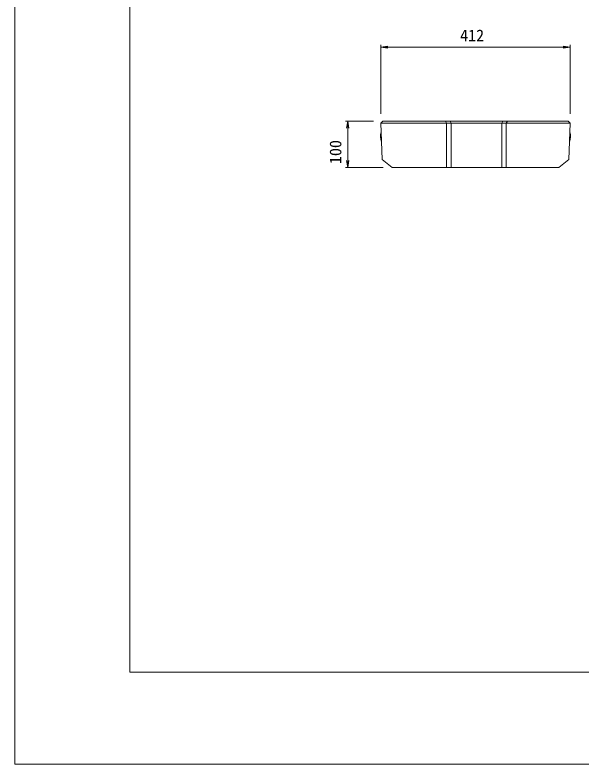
# Model space of a CAD drawing. Units: millimetres, scale not verified. Extents: x 0 to 84100, y 0 to 59400.
# Drawn here: x 0 to 12327, y 0 to 16306 of the extents above; entities that cross this region are included whole.
import ezdxf
from ezdxf.enums import TextEntityAlignment as Align

# ---------------------------------------------------------------- set-up
doc = ezdxf.new("R2010")
doc.units = ezdxf.units.MM
doc.header["$LTSCALE"] = 100
for name, color, linetype, lineweight in [('0_2', 7, 'Continuous', 9), ('D-STR', 1, 'Continuous', 18), ('D-STR-DIM', 7, 'Continuous', 18), ('D-STR-DIM（寸法）', 7, 'Continuous', 18), ('D-STR-STR1', 7, 'Continuous', 18), ('D-TTL(外枠）', 2, 'Continuous', 18), ('DEFPOINTS_3', 8, 'Continuous', 18)]:
    doc.layers.add(name, color=color, linetype=linetype, lineweight=lineweight)
doc.styles.add('ＭＳ ゴシック', font='')
doc.styles.get('ＭＳ ゴシック').set_extended_font_data('MS Gothic')

msp = doc.modelspace()

# ---------------------------------------------------------------- linework, layer by layer
at = {"layer": '0_2'}
for p, q in [((7969.3, 15605.2), (8119.3, 15630.2)), ((8119.3, 15580.2), (7969.3, 15605.2)), ((11938, 15630.2), (12088, 15605.2)), ((12088, 15605.2), (11938, 15580.2)), ((7220.7, 13842.8), (7245.7, 13992.8)), ((7245.7, 13992.8), (7270.7, 13842.8)), ((7245.7, 12989), (7220.7, 13139)), ((7270.7, 13139), (7245.7, 12989))]:
    msp.add_line(p, q, dxfattribs=at)
at = {"layer": '0_2', "lineweight": 18}
for p, q in [((7969.3, 15605.2), (7989.3, 15605.2)), ((12088, 15605.2), (12068, 15605.2)), ((7245.7, 13992.8), (7245.7, 13972.8)), ((7245.7, 12989), (7245.7, 13009))]:
    msp.add_line(p, q, dxfattribs=at)
at = {"layer": 'D-STR'}
for p, q in [((7969.3, 13952.8), (8009.3, 13992.8)), ((7969.3, 13952.8), (7996.2, 13157.3)), ((8009.3, 13992.8), (12048, 13992.8)), ((12088, 13952.8), (12048, 13992.8)), ((12088, 13952.8), (12061.1, 13157.3)), ((7996.2, 13157.3), (8215.1, 12989)), ((12061.1, 13157.3), (11842.2, 12989)), ((8215.1, 12989), (11842.2, 12989))]:
    msp.add_line(p, q, dxfattribs=at)
at = {"layer": 'D-STR-DIM'}
for p, q in [((7809.3, 13992.8), (7195.7, 13992.8)), ((7245.7, 13972.8), (7245.7, 13009)), ((8015.1, 12989), (7195.7, 12989))]:
    msp.add_line(p, q, dxfattribs=at)
at = {"layer": 'D-STR-DIM（寸法）'}
for p, q in [((7969.3, 14152.8), (7969.3, 15655.2)), ((12088, 14153.6), (12088, 15655.2)), ((12068, 15605.2), (7989.3, 15605.2))]:
    msp.add_line(p, q, dxfattribs=at)
at = {"layer": 'D-STR-STR1'}
for p, q in [((7969.3, 13952.8), (12088, 13952.8)), ((9375.5, 13992.8), (9399.7, 13952.8)), ((9399.7, 12989), (9399.7, 13952.8)), ((9475.5, 13992.8), (9499.7, 13952.8)), ((9499.7, 12989), (9499.7, 13952.8)), ((10623.8, 13992.8), (10599.7, 13952.8)), ((10599.7, 12989), (10599.7, 13952.8)), ((10723.8, 13992.8), (10699.7, 13952.8)), ((10699.7, 12989), (10699.7, 13952.8))]:
    msp.add_line(p, q, dxfattribs=at)
for centre, start, end in [((8260.1, 13664.4), 161.36074, 203.43968), ((11797.2, 13664.4), 336.56032, 18.63926)]:
    msp.add_arc(centre, 300, start, end, dxfattribs=at)
at = {"layer": 'D-TTL(外枠）'}
for p, q in [((2500, 2000), (2500, 57400)), ((82000, 2000), (2500, 2000))]:
    msp.add_line(p, q, dxfattribs=at)
at = {"layer": 'DEFPOINTS_3'}
for q in [(0, 59400), (84000, 0)]:
    msp.add_line((0, 0), q, dxfattribs=at)

# ---------------------------------------------------------------- texts
at = {"layer": 'D-STR-DIM', "style": 'ＭＳ ゴシック'}
msp.add_text('100', height=256.6, rotation=90, dxfattribs=at).set_placement((7184.9, 13059.5), align=Align.BOTTOM_LEFT)
at = {"layer": 'D-STR-DIM（寸法）', "style": 'ＭＳ ゴシック'}
msp.add_text('412', height=256.6, dxfattribs=at).set_placement((9692.9, 15655.2), align=Align.BOTTOM_LEFT)

doc.saveas('drawing.dxf')
